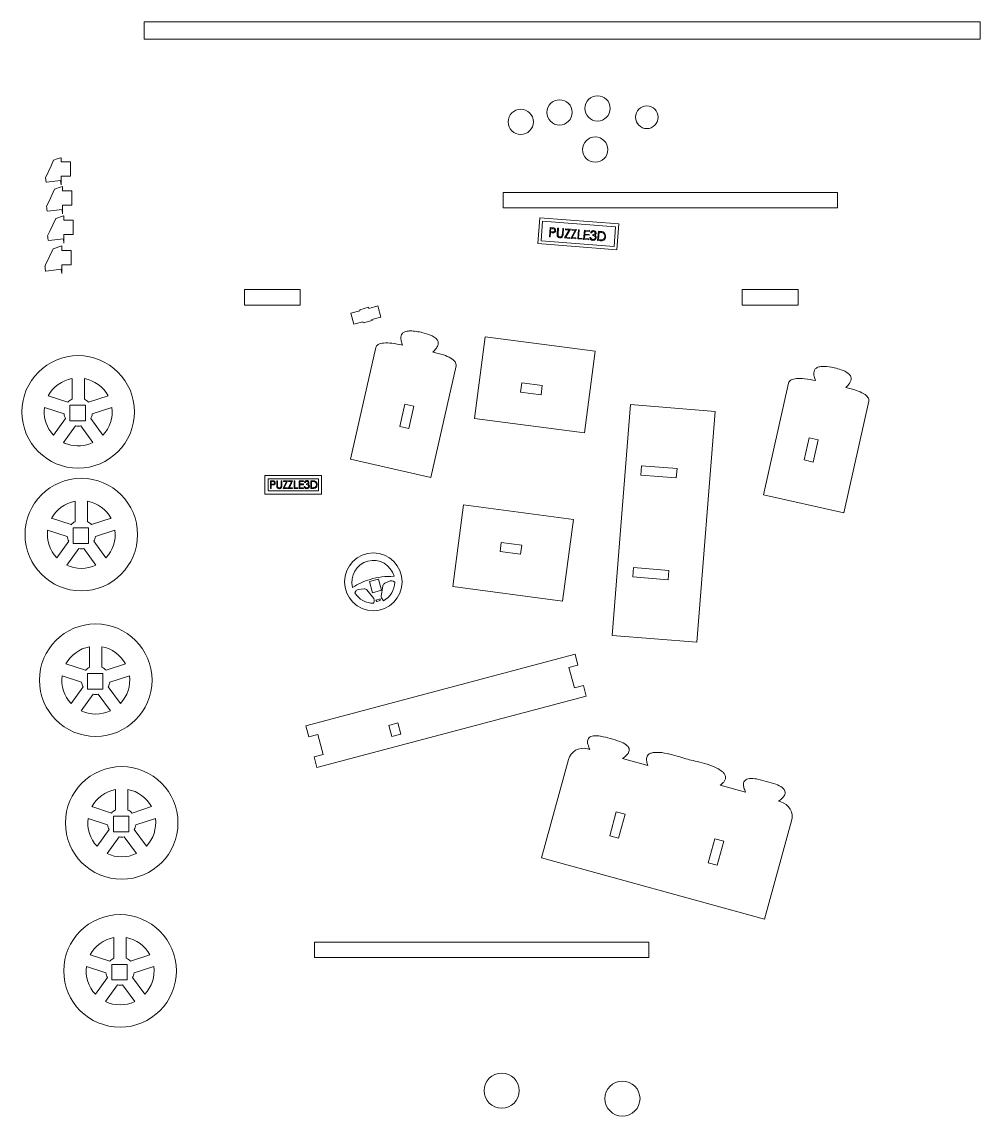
# Model space of a CAD drawing. Header units: millimetres. Extents: x -3396 to 75, y -180 to 2055.
# Drawn here: x -1647.7 to -1338.2, y 1611.8 to 1965.3 of the extents above; entities that cross this region are included whole.
import ezdxf

# ---------------------------------------------------------------- set-up
doc = ezdxf.new("R2010")
doc.units = ezdxf.units.MM

msp = doc.modelspace()

# ---------------------------------------------------------------- linework, layer by layer
at = {"color": 7, "linetype": 'Continuous', "lineweight": 15}
for p, q in [((-1608.17, 1965.32), (-1608.17, 1959.69)), ((-1608.17, 1965.32), (-1338.17, 1965.32)), ((-1338.17, 1965.32), (-1338.17, 1959.69)), ((-1608.17, 1959.69), (-1338.17, 1959.69)), ((-1637.42, 1920.65), (-1638.26, 1918.81)), ((-1636.31, 1921.03), (-1637.42, 1920.65)), ((-1635.07, 1921.4), (-1636.31, 1921.03)), ((-1635, 1921.42), (-1635.07, 1921.4)), ((-1635, 1921.42), (-1635, 1920.13)), ((-1635, 1920.13), (-1632, 1920.13)), ((-1632, 1920.13), (-1632, 1915.44)), ((-1638.26, 1918.81), (-1640.02, 1914.98)), ((-1640.02, 1914.98), (-1639.96, 1914.39)), ((-1639.96, 1914.39), (-1639.94, 1914.22)), ((-1639.94, 1914.22), (-1639.93, 1914.16)), ((-1639.93, 1914.16), (-1639.92, 1914.11)), ((-1639.92, 1914.11), (-1639.86, 1913.58)), ((-1639.86, 1913.58), (-1639.68, 1913.51)), ((-1635.16, 1914.03), (-1639.68, 1913.51)), ((-1635, 1912.69), (-1635.16, 1914.03)), ((-1632, 1915.44), (-1635, 1915.44)), ((-1635, 1915.44), (-1635, 1912.69)), ((-1637.09, 1911.31), (-1638.45, 1908.35)), ((-1635.3, 1911.91), (-1637.09, 1911.31)), ((-1634.54, 1912.14), (-1635.3, 1911.91)), ((-1634.54, 1912.14), (-1634.54, 1910.79)), ((-1634.54, 1910.79), (-1631.54, 1910.79)), ((-1631.54, 1910.79), (-1631.54, 1906.1)), ((-1492.24, 1910.25), (-1384.24, 1910.25)), ((-1492.24, 1910.25), (-1492.24, 1905.25)), ((-1384.24, 1910.25), (-1384.24, 1905.25)), ((-1638.45, 1908.35), (-1639.69, 1905.63)), ((-1639.69, 1905.63), (-1639.65, 1905.22)), ((-1634.54, 1906.1), (-1634.54, 1903.35)), ((-1631.54, 1906.1), (-1634.54, 1906.1)), ((-1639.65, 1905.22), (-1639.63, 1905.1)), ((-1639.63, 1905.1), (-1639.6, 1904.81)), ((-1639.6, 1904.81), (-1639.57, 1904.59)), ((-1639.57, 1904.59), (-1639.53, 1904.24)), ((-1639.53, 1904.24), (-1639.32, 1904.15)), ((-1639.32, 1904.15), (-1634.69, 1904.69)), ((-1636.76, 1901.84), (-1638.63, 1897.75)), ((-1634.29, 1902.66), (-1636.76, 1901.84)), ((-1634.69, 1904.69), (-1634.54, 1903.35)), ((-1634.08, 1902.72), (-1634.29, 1902.66)), ((-1634.08, 1902.72), (-1634.08, 1901.32)), ((-1492.24, 1905.25), (-1384.24, 1905.25)), ((-1480.41, 1902), (-1481.05, 1893.7)), ((-1454.85, 1900.03), (-1480.41, 1902)), ((-1631.08, 1901.32), (-1634.08, 1901.32)), ((-1631.08, 1901.32), (-1631.08, 1896.62)), ((-1479.49, 1900.92), (-1479.98, 1894.62)), ((-1455.93, 1899.11), (-1479.49, 1900.92)), ((-1477.31, 1895.89), (-1477.08, 1898.88)), ((-1477.08, 1898.88), (-1476.49, 1898.84)), ((-1476.83, 1898.55), (-1476.91, 1897.56)), ((-1476.29, 1898.51), (-1476.83, 1898.55)), ((-1474.76, 1896.89), (-1474.62, 1898.69)), ((-1474.62, 1898.69), (-1474.36, 1898.67)), ((-1474.36, 1898.67), (-1474.49, 1896.88)), ((-1473.11, 1896.77), (-1472.98, 1898.57)), ((-1472.98, 1898.57), (-1472.71, 1898.55)), ((-1472.71, 1898.55), (-1472.85, 1896.74)), ((-1472.08, 1898.19), (-1472.06, 1898.5)), ((-1472.06, 1898.5), (-1470.48, 1898.38)), ((-1470.48, 1898.38), (-1471.94, 1895.79)), ((-1470.08, 1898.04), (-1470.06, 1898.34)), ((-1470.06, 1898.34), (-1468.49, 1898.22)), ((-1456.41, 1892.81), (-1455.93, 1899.11)), ((-1455.49, 1891.73), (-1454.85, 1900.03)), ((-1638.63, 1897.75), (-1639.36, 1896.16)), ((-1639.36, 1896.16), (-1639.33, 1895.91)), ((-1639.33, 1895.91), (-1639.33, 1895.84)), ((-1639.33, 1895.84), (-1639.27, 1895.34)), ((-1639.27, 1895.34), (-1639.22, 1894.94)), ((-1639.22, 1894.94), (-1639.2, 1894.76)), ((-1639.2, 1894.76), (-1638.96, 1894.67)), ((-1638.96, 1894.67), (-1634.23, 1895.21)), ((-1634.23, 1895.21), (-1634.08, 1893.87)), ((-1631.08, 1896.62), (-1634.08, 1896.62)), ((-1634.08, 1896.62), (-1634.08, 1893.87)), ((-1477.04, 1895.87), (-1477.31, 1895.89)), ((-1476.93, 1897.25), (-1477.04, 1895.87)), ((-1476.72, 1897.23), (-1476.93, 1897.25)), ((-1476.91, 1897.56), (-1476.39, 1897.51)), ((-1472.4, 1895.51), (-1470.94, 1898.1)), ((-1470.75, 1895.39), (-1472.4, 1895.51)), ((-1470.94, 1898.1), (-1472.08, 1898.19)), ((-1471.94, 1895.79), (-1470.73, 1895.69)), ((-1470.73, 1895.69), (-1470.75, 1895.39)), ((-1470.41, 1895.36), (-1468.95, 1897.95)), ((-1468.76, 1895.23), (-1470.41, 1895.36)), ((-1468.95, 1897.95), (-1470.08, 1898.04)), ((-1468.49, 1898.22), (-1469.95, 1895.63)), ((-1469.95, 1895.63), (-1468.73, 1895.54)), ((-1468.73, 1895.54), (-1468.76, 1895.23)), ((-1468.14, 1895.19), (-1467.91, 1898.18)), ((-1466.72, 1895.08), (-1468.14, 1895.19)), ((-1467.91, 1898.18), (-1467.65, 1898.16)), ((-1467.65, 1898.16), (-1467.85, 1895.47)), ((-1467.85, 1895.47), (-1466.7, 1895.39)), ((-1466.7, 1895.39), (-1466.72, 1895.08)), ((-1466.23, 1895.04), (-1466, 1898.03)), ((-1464.54, 1894.91), (-1466.23, 1895.04)), ((-1466, 1898.03), (-1464.31, 1897.9)), ((-1465.85, 1896.48), (-1465.93, 1895.33)), ((-1465.93, 1895.33), (-1464.51, 1895.22)), ((-1464.43, 1896.37), (-1465.85, 1896.48)), ((-1465.75, 1897.7), (-1465.82, 1896.78)), ((-1465.82, 1896.78), (-1464.4, 1896.68)), ((-1464.33, 1897.6), (-1465.75, 1897.7)), ((-1464.51, 1895.22), (-1464.54, 1894.91)), ((-1464.4, 1896.68), (-1464.43, 1896.37)), ((-1464.31, 1897.9), (-1464.33, 1897.6)), ((-1464.21, 1895.7), (-1463.94, 1895.68)), ((-1463.71, 1897.16), (-1463.98, 1897.18)), ((-1463.31, 1896.32), (-1463.29, 1896.63)), ((-1461.7, 1894.69), (-1461.47, 1897.69)), ((-1461.47, 1897.69), (-1460.87, 1897.64)), ((-1461.23, 1897.36), (-1461.41, 1894.98)), ((-1461.41, 1894.98), (-1461.07, 1894.95)), ((-1461.02, 1897.34), (-1461.23, 1897.36)), ((-1637.62, 1892.03), (-1640.01, 1886.82)), ((-1634.81, 1892.97), (-1637.62, 1892.03)), ((-1634.81, 1891.51), (-1634.81, 1892.97)), ((-1631.81, 1891.51), (-1634.81, 1891.51)), ((-1631.81, 1891.51), (-1631.81, 1886.82)), ((-1481.05, 1893.7), (-1455.49, 1891.73)), ((-1479.98, 1894.62), (-1456.41, 1892.81)), ((-1460.77, 1894.62), (-1461.7, 1894.69)), ((-1640.01, 1886.82), (-1640.23, 1886.35)), ((-1640.23, 1886.35), (-1640.22, 1886.28)), ((-1640.22, 1886.28), (-1640.21, 1886.26)), ((-1640.21, 1886.26), (-1640.19, 1886.08)), ((-1640.19, 1886.08), (-1640.13, 1885.53)), ((-1640.13, 1885.53), (-1640.07, 1884.98)), ((-1640.07, 1884.98), (-1640.07, 1884.96)), ((-1640.07, 1884.96), (-1640.07, 1884.95)), ((-1640.07, 1884.95), (-1640.03, 1884.94)), ((-1640.03, 1884.94), (-1640.02, 1884.93)), ((-1640.02, 1884.93), (-1640, 1884.9)), ((-1640, 1884.9), (-1639.95, 1884.83)), ((-1634.96, 1885.4), (-1639.95, 1884.83)), ((-1634.81, 1884.06), (-1634.96, 1885.4)), ((-1631.81, 1886.82), (-1634.81, 1886.82)), ((-1634.81, 1884.06), (-1634.81, 1886.82)), ((-1575.78, 1878.84), (-1557.78, 1878.84)), ((-1575.78, 1878.84), (-1575.78, 1873.84)), ((-1557.78, 1878.84), (-1557.78, 1873.84)), ((-1396.98, 1878.84), (-1414.98, 1878.84)), ((-1414.98, 1873.84), (-1414.98, 1878.84)), ((-1396.98, 1873.84), (-1396.98, 1878.84)), ((-1575.78, 1873.84), (-1557.78, 1873.84)), ((-1535.58, 1872.77), (-1532.68, 1873.54)), ((-1532.68, 1873.54), (-1531.72, 1869.95)), ((-1396.98, 1873.84), (-1414.98, 1873.84)), ((-1541.38, 1871.23), (-1538.48, 1872)), ((-1541.38, 1871.23), (-1540.42, 1867.64)), ((-1535.67, 1873.11), (-1538.57, 1872.34)), ((-1538.57, 1872.34), (-1538.48, 1872)), ((-1535.67, 1873.11), (-1535.58, 1872.77)), ((-1540.42, 1867.64), (-1537.52, 1868.41)), ((-1537.52, 1868.41), (-1537.44, 1868.11)), ((-1534.54, 1868.88), (-1537.44, 1868.11)), ((-1534.62, 1869.18), (-1531.72, 1869.95)), ((-1534.62, 1869.18), (-1534.54, 1868.88)), ((-1518.54, 1865), (-1518.73, 1865.04)), ((-1501.52, 1837.23), (-1498.05, 1863.63)), ((-1462.53, 1858.96), (-1498.05, 1863.63)), ((-1533.4, 1860.08), (-1541.55, 1824.03)), ((-1466, 1832.56), (-1462.53, 1858.96)), ((-1507.42, 1854.22), (-1515.57, 1818.16)), ((-1385.36, 1853.58), (-1385.18, 1853.54)), ((-1631.49, 1843.47), (-1631.49, 1850.11)), ((-1627.5, 1850.12), (-1627.5, 1850.11)), ((-1627.5, 1850.11), (-1627.5, 1850.11)), ((-1627.5, 1843.47), (-1627.5, 1850.11)), ((-1486.6, 1845.75), (-1486.21, 1848.72)), ((-1479.97, 1844.88), (-1486.6, 1845.75)), ((-1486.21, 1848.72), (-1479.58, 1847.85)), ((-1479.58, 1847.85), (-1479.97, 1844.88)), ((-1400.04, 1848.63), (-1408.18, 1812.57)), ((-1632.82, 1842.51), (-1639.14, 1844.56)), ((-1626.17, 1842.51), (-1619.85, 1844.56)), ((-1619.85, 1844.56), (-1619.85, 1844.56)), ((-1619.85, 1844.56), (-1619.85, 1844.56)), ((-1525.58, 1834.63), (-1523.96, 1841.81)), ((-1523.96, 1841.81), (-1521.03, 1841.15)), ((-1374.06, 1842.76), (-1382.21, 1806.7)), ((-1634.06, 1838.71), (-1640.37, 1840.76)), ((-1634.06, 1838.71), (-1634.06, 1838.71)), ((-1634.06, 1838.71), (-1634.06, 1838.71)), ((-1627.17, 1841.45), (-1632.17, 1841.45)), ((-1632.17, 1841.45), (-1632.17, 1836.45)), ((-1627.17, 1836.45), (-1627.17, 1841.45)), ((-1624.93, 1838.71), (-1618.62, 1840.76)), ((-1521.03, 1841.15), (-1522.65, 1833.97)), ((-1451.1, 1841.67), (-1457.01, 1767.12)), ((-1423.78, 1839.5), (-1451.1, 1841.67)), ((-1423.78, 1839.5), (-1429.69, 1764.95)), ((-1637.45, 1831.77), (-1633.55, 1837.15)), ((-1630.32, 1834.8), (-1634.22, 1829.42)), ((-1632.17, 1836.45), (-1627.17, 1836.45)), ((-1628.68, 1834.8), (-1628.67, 1834.8)), ((-1624.77, 1829.42), (-1628.67, 1834.8)), ((-1628.67, 1834.8), (-1628.67, 1834.8)), ((-1625.44, 1837.15), (-1621.54, 1831.77)), ((-1466, 1832.56), (-1501.52, 1837.23)), ((-1621.54, 1831.77), (-1621.54, 1831.77)), ((-1621.54, 1831.77), (-1621.54, 1831.77)), ((-1522.65, 1833.97), (-1525.58, 1834.63)), ((-1393.37, 1830.98), (-1394.99, 1823.8)), ((-1390.44, 1830.32), (-1393.37, 1830.98)), ((-1392.07, 1823.14), (-1390.44, 1830.32)), ((-1515.57, 1818.16), (-1541.55, 1824.03)), ((-1447.53, 1821.93), (-1447.77, 1818.94)), ((-1436.05, 1821.02), (-1447.53, 1821.93)), ((-1436.29, 1818.03), (-1436.05, 1821.02)), ((-1394.99, 1823.8), (-1392.07, 1823.14)), ((-1550.91, 1818.74), (-1569.16, 1818.74)), ((-1569.16, 1818.74), (-1569.16, 1812.78)), ((-1568.16, 1817.74), (-1568.16, 1813.78)), ((-1551.91, 1817.74), (-1568.16, 1817.74)), ((-1567.37, 1817.08), (-1567.37, 1814.58)), ((-1566.88, 1817.08), (-1567.37, 1817.08)), ((-1565.32, 1817.08), (-1565.32, 1815.57)), ((-1565.1, 1817.08), (-1565.32, 1817.08)), ((-1565.1, 1815.58), (-1565.1, 1817.08)), ((-1563.72, 1817.08), (-1563.94, 1817.08)), ((-1563.94, 1817.08), (-1563.94, 1815.58)), ((-1563.72, 1815.57), (-1563.72, 1817.08)), ((-1561.89, 1817.08), (-1563.2, 1817.08)), ((-1563.2, 1817.08), (-1563.2, 1816.83)), ((-1562.94, 1814.84), (-1561.89, 1817.08)), ((-1560.22, 1817.08), (-1561.54, 1817.08)), ((-1561.54, 1817.08), (-1561.54, 1816.83)), ((-1561.27, 1814.84), (-1560.22, 1817.08)), ((-1559.74, 1817.08), (-1559.74, 1814.58)), ((-1559.52, 1817.08), (-1559.74, 1817.08)), ((-1559.52, 1814.84), (-1559.52, 1817.08)), ((-1558.14, 1817.08), (-1558.14, 1814.58)), ((-1556.73, 1817.08), (-1558.14, 1817.08)), ((-1556.73, 1816.83), (-1556.73, 1817.08)), ((-1553.85, 1817.08), (-1554.36, 1817.08)), ((-1554.36, 1817.08), (-1554.36, 1814.58)), ((-1551.91, 1813.78), (-1551.91, 1817.74)), ((-1550.91, 1812.78), (-1550.91, 1818.74)), ((-1447.77, 1818.94), (-1436.29, 1818.03)), ((-1568.16, 1813.78), (-1551.91, 1813.78)), ((-1567.37, 1814.58), (-1567.15, 1814.58)), ((-1567.15, 1816.83), (-1566.69, 1816.83)), ((-1567.15, 1815.99), (-1567.15, 1816.83)), ((-1566.71, 1815.99), (-1567.15, 1815.99)), ((-1567.15, 1814.58), (-1567.15, 1815.74)), ((-1567.15, 1815.74), (-1566.97, 1815.74)), ((-1562.25, 1816.83), (-1563.3, 1814.58)), ((-1563.3, 1814.58), (-1561.92, 1814.58)), ((-1563.2, 1816.83), (-1562.25, 1816.83)), ((-1561.92, 1814.84), (-1562.94, 1814.84)), ((-1561.92, 1814.58), (-1561.92, 1814.84)), ((-1560.59, 1816.83), (-1561.63, 1814.58)), ((-1561.63, 1814.58), (-1560.26, 1814.58)), ((-1561.54, 1816.83), (-1560.59, 1816.83)), ((-1560.26, 1814.84), (-1561.27, 1814.84)), ((-1560.26, 1814.58), (-1560.26, 1814.84)), ((-1559.74, 1814.58), (-1558.56, 1814.58)), ((-1558.56, 1814.84), (-1559.52, 1814.84)), ((-1558.56, 1814.58), (-1558.56, 1814.84)), ((-1558.14, 1814.58), (-1556.73, 1814.58)), ((-1557.92, 1816.06), (-1557.92, 1816.83)), ((-1557.92, 1816.83), (-1556.73, 1816.83)), ((-1556.73, 1816.06), (-1557.92, 1816.06)), ((-1557.92, 1814.84), (-1557.92, 1815.8)), ((-1557.92, 1815.8), (-1556.73, 1815.8)), ((-1556.73, 1814.84), (-1557.92, 1814.84)), ((-1556.73, 1815.8), (-1556.73, 1816.06)), ((-1556.73, 1814.58), (-1556.73, 1814.84)), ((-1556.28, 1815.26), (-1556.51, 1815.26)), ((-1556.41, 1816.51), (-1556.19, 1816.51)), ((-1555.8, 1816.09), (-1555.8, 1815.83)), ((-1554.36, 1814.58), (-1553.58, 1814.58)), ((-1554.13, 1816.83), (-1553.96, 1816.83)), ((-1554.13, 1814.84), (-1554.13, 1816.83)), ((-1553.85, 1814.84), (-1554.13, 1814.84)), ((-1630.48, 1803.86), (-1630.48, 1810.5)), ((-1626.49, 1810.5), (-1626.49, 1803.86)), ((-1569.16, 1812.78), (-1550.91, 1812.78)), ((-1408.18, 1812.57), (-1382.21, 1806.7)), ((-1505.05, 1809.28), (-1508.52, 1782.88)), ((-1469.53, 1804.61), (-1505.05, 1809.28)), ((-1638.13, 1804.95), (-1631.81, 1802.9)), ((-1625.16, 1802.9), (-1618.84, 1804.95)), ((-1469.53, 1804.61), (-1473.01, 1778.21)), ((-1633.05, 1799.09), (-1639.36, 1801.15)), ((-1626.16, 1801.84), (-1631.16, 1801.84)), ((-1631.16, 1801.84), (-1631.16, 1796.84)), ((-1626.16, 1796.84), (-1626.16, 1801.84)), ((-1617.61, 1801.15), (-1623.92, 1799.09)), ((-1636.44, 1792.16), (-1632.54, 1797.53)), ((-1631.16, 1796.84), (-1626.16, 1796.84)), ((-1624.43, 1797.53), (-1620.53, 1792.16)), ((-1492.84, 1797.19), (-1493.23, 1794.22)), ((-1486.21, 1796.32), (-1492.84, 1797.19)), ((-1486.6, 1793.35), (-1486.21, 1796.32)), ((-1629.3, 1795.18), (-1633.21, 1789.81)), ((-1623.76, 1789.81), (-1627.66, 1795.18)), ((-1493.23, 1794.22), (-1486.6, 1793.35)), ((-1450.37, 1786.04), (-1450.13, 1789.03)), ((-1450.13, 1789.03), (-1438.66, 1788.13)), ((-1535.37, 1784.5), (-1532.47, 1785.27)), ((-1532.47, 1785.27), (-1531.52, 1781.69)), ((-1438.89, 1785.13), (-1450.37, 1786.04)), ((-1438.66, 1788.13), (-1438.89, 1785.13)), ((-1539.05, 1781.94), (-1537.13, 1782.18)), ((-1536.22, 1781.8), (-1534.05, 1779.03)), ((-1534.42, 1780.92), (-1535.37, 1784.5)), ((-1531.52, 1781.69), (-1534.42, 1780.92)), ((-1531.58, 1779.69), (-1531.07, 1783.17)), ((-1530.47, 1783.95), (-1528.68, 1784.7)), ((-1527.79, 1784.65), (-1527.23, 1784.32)), ((-1473.01, 1778.21), (-1508.52, 1782.88)), ((-1540.12, 1780.9), (-1539.8, 1781.45)), ((-1533.85, 1778.24), (-1533.98, 1777.5)), ((-1533.31, 1778.53), (-1531.96, 1778.89)), ((-1533.04, 1778.09), (-1533.31, 1778.53)), ((-1531.98, 1778.37), (-1533.04, 1778.09)), ((-1531.96, 1778.89), (-1531.98, 1778.37)), ((-1530.87, 1778.33), (-1531.35, 1778.9)), ((-1429.69, 1764.95), (-1457.01, 1767.12)), ((-1625.82, 1756.81), (-1625.82, 1763.45)), ((-1621.82, 1763.45), (-1621.82, 1756.81)), ((-1469.01, 1761.09), (-1555.99, 1737.95)), ((-1469.01, 1761.09), (-1468.06, 1757.51)), ((-1633.46, 1757.9), (-1627.14, 1755.85)), ((-1620.49, 1755.85), (-1614.17, 1757.9)), ((-1468.06, 1757.51), (-1470.96, 1756.74)), ((-1628.38, 1752.04), (-1634.7, 1754.1)), ((-1621.49, 1754.79), (-1626.49, 1754.79)), ((-1626.49, 1754.79), (-1626.49, 1749.79)), ((-1621.49, 1749.79), (-1621.49, 1754.79)), ((-1612.94, 1754.1), (-1619.25, 1752.05)), ((-1470.96, 1756.74), (-1469.22, 1750.22)), ((-1631.78, 1745.11), (-1627.87, 1750.48)), ((-1619.76, 1750.49), (-1615.86, 1745.11)), ((-1469.22, 1750.22), (-1466.32, 1750.99)), ((-1466.32, 1750.99), (-1465.41, 1747.54)), ((-1624.64, 1748.13), (-1628.54, 1742.76)), ((-1626.49, 1749.79), (-1621.49, 1749.79)), ((-1619.09, 1742.76), (-1623, 1748.13)), ((-1465.41, 1747.54), (-1552.39, 1724.41)), ((-1555.99, 1737.95), (-1555.04, 1734.38)), ((-1529.12, 1738.06), (-1526.22, 1738.83)), ((-1528.17, 1734.47), (-1529.12, 1738.06)), ((-1526.22, 1738.83), (-1525.27, 1735.24)), ((-1555.04, 1734.38), (-1552.14, 1735.15)), ((-1552.14, 1735.15), (-1550.4, 1728.63)), ((-1525.27, 1735.24), (-1528.17, 1734.47)), ((-1550.4, 1728.63), (-1553.3, 1727.86)), ((-1465.02, 1730.49), (-1464.27, 1730.28)), ((-1553.3, 1727.86), (-1552.39, 1724.41)), ((-1479.89, 1695.22), (-1471.17, 1726.99)), ((-1453.67, 1727.37), (-1445.47, 1725.12)), ((-1432.16, 1726.97), (-1432.61, 1727.09)), ((-1413.9, 1716.46), (-1422.1, 1718.71)), ((-1617.43, 1710.71), (-1617.43, 1717.35)), ((-1613.44, 1717.35), (-1613.44, 1710.71)), ((-1625.08, 1711.8), (-1618.76, 1709.75)), ((-1612.11, 1709.75), (-1605.79, 1711.8)), ((-1402.55, 1713.34), (-1403.3, 1713.55)), ((-1620, 1705.94), (-1626.31, 1708)), ((-1613.11, 1708.69), (-1618.11, 1708.69)), ((-1618.11, 1708.69), (-1618.11, 1703.69)), ((-1613.11, 1703.69), (-1613.11, 1708.69)), ((-1604.56, 1708), (-1610.87, 1705.95)), ((-1457.81, 1702.37), (-1455.68, 1710.16)), ((-1455.68, 1710.16), (-1452.78, 1709.36)), ((-1452.78, 1709.36), (-1454.92, 1701.58)), ((-1623.39, 1699.01), (-1619.49, 1704.38)), ((-1611.38, 1704.38), (-1607.48, 1699.01)), ((-1407.77, 1675.43), (-1399.05, 1707.2)), ((-1616.25, 1702.03), (-1620.16, 1696.66)), ((-1618.11, 1703.69), (-1613.11, 1703.69)), ((-1610.71, 1696.66), (-1614.61, 1702.03)), ((-1454.92, 1701.58), (-1457.81, 1702.37)), ((-1423.85, 1701.42), (-1425.99, 1693.64)), ((-1420.96, 1700.63), (-1423.85, 1701.42)), ((-1423.1, 1692.85), (-1420.96, 1700.63)), ((-1479.89, 1695.22), (-1407.77, 1675.43)), ((-1425.99, 1693.64), (-1423.1, 1692.85)), ((-1617.95, 1662.88), (-1617.95, 1669.53)), ((-1613.96, 1669.53), (-1613.96, 1662.89)), ((-1445.18, 1668.06), (-1553.18, 1668.06)), ((-1553.18, 1663.06), (-1553.18, 1668.06)), ((-1445.18, 1663.06), (-1445.18, 1668.06)), ((-1625.6, 1663.97), (-1619.28, 1661.92)), ((-1612.63, 1661.92), (-1606.31, 1663.97)), ((-1445.18, 1663.06), (-1553.18, 1663.06)), ((-1620.52, 1658.12), (-1626.83, 1660.17)), ((-1613.63, 1660.86), (-1618.63, 1660.86)), ((-1618.63, 1660.86), (-1618.63, 1655.86)), ((-1613.63, 1655.86), (-1613.63, 1660.86)), ((-1605.08, 1660.17), (-1611.39, 1658.12)), ((-1623.91, 1651.18), (-1620.01, 1656.56)), ((-1618.63, 1655.86), (-1613.63, 1655.86)), ((-1611.9, 1656.56), (-1608, 1651.18)), ((-1616.77, 1654.21), (-1620.68, 1648.83)), ((-1611.23, 1648.83), (-1615.13, 1654.21))]:
    msp.add_line(p, q, dxfattribs=at)
for centre, radius in [((-1461.74, 1937.38), 4.08), ((-1474.01, 1936.09), 4.08), ((-1445.82, 1934.51), 3.66), ((-1486.55, 1933.01), 4.08), ((-1462.48, 1924.06), 4.08), ((-1629.5, 1839.33), 18.18), ((-1628.49, 1799.71), 18.18), ((-1534.16, 1784.43), 9.32), ((-1623.82, 1752.66), 18.18), ((-1615.44, 1706.56), 18.18), ((-1615.96, 1658.74), 18.18), ((-1492.69, 1620.06), 5.67), ((-1453.69, 1617.5), 5.67)]:
    msp.add_circle(centre, radius, dxfattribs=at)
for centre, radius, start, end in [((-1629.5, 1839.33), 10.97, 100.4949, 151.5051), ((-1629.5, 1839.33), 10.97, 28.4949, 79.5051), ((-1629.5, 1839.33), 4.6, 115.7306, 136.2694), ((-1629.5, 1839.33), 4.6, 43.7306, 64.2694), ((-1629.5, 1839.33), 10.97, 172.4949, 216.0031), ((-1629.5, 1839.33), 4.6, 187.7306, 208.2694), ((-1629.5, 1839.33), 4.6, 331.7306, 352.2694), ((-1629.49, 1839.33), 10.97, 316.4949, 7.5051), ((-1629.5, 1839.33), 4.6, 259.7306, 280.2694), ((-1629.5, 1839.33), 10.97, 215.9969, 223.5051), ((-1629.5, 1839.33), 10.97, 244.4949, 252.005), ((-1629.49, 1839.33), 10.97, 251.995, 295.5051), ((-1628.49, 1799.71), 10.97, 100.4949, 151.5051), ((-1628.48, 1799.71), 10.97, 28.4949, 79.5051), ((-1628.49, 1799.71), 4.6, 115.7306, 136.2694), ((-1628.48, 1799.71), 4.6, 43.7306, 64.2694), ((-1628.48, 1799.71), 10.97, 172.4949, 223.5051), ((-1628.48, 1799.71), 10.97, 316.4949, 7.5051), ((-1628.48, 1799.71), 4.6, 187.7306, 208.2694), ((-1628.48, 1799.71), 4.6, 331.7306, 352.2694), ((-1628.48, 1799.71), 4.6, 259.7306, 280.2694), ((-1628.48, 1799.71), 10.97, 244.4949, 295.5051), ((-1534.16, 1784.43), 6.93, 14.8935, 194.8935), ((-1538.93, 1780.95), 1, 97.0574, 149.8025), ((-1537, 1781.19), 1, 38.065, 97.0574), ((-1530.08, 1783.03), 1, 112.7296, 171.7219), ((-1534.16, 1784.43), 6.93, 298.3427, 359.1192), ((-1528.29, 1783.78), 1, 59.9845, 112.7296), ((-1534.16, 1784.43), 6.93, 210.6677, 271.4443), ((-1534.83, 1778.42), 1, 349.6295, 38.065), ((-1530.59, 1779.55), 1, 171.7219, 220.1574), ((-1623.82, 1752.66), 10.97, 100.4949, 151.5051), ((-1623.82, 1752.67), 10.97, 28.4949, 79.5051), ((-1623.82, 1752.66), 10.97, 172.4949, 223.5051), ((-1623.82, 1752.66), 4.6, 115.7306, 136.2694), ((-1623.82, 1752.67), 4.6, 43.7306, 64.2694), ((-1623.82, 1752.67), 10.97, 316.4949, 7.5051), ((-1623.82, 1752.66), 4.6, 187.7306, 208.2694), ((-1623.82, 1752.67), 4.6, 331.7306, 352.2694), ((-1623.82, 1752.66), 4.6, 259.7306, 280.2694), ((-1623.82, 1752.66), 10.97, 244.4949, 295.5051), ((-1466.35, 1725.66), 5, 74.6558, 164.6558), ((-1615.44, 1706.56), 10.97, 100.4949, 151.5051), ((-1615.44, 1706.57), 10.97, 28.4949, 79.5051), ((-1403.87, 1708.52), 5, 344.6558, 74.6558), ((-1615.44, 1706.56), 10.97, 172.4949, 223.5051), ((-1615.44, 1706.56), 4.6, 115.7306, 136.2694), ((-1615.44, 1706.57), 4.6, 43.7306, 64.2694), ((-1615.43, 1706.57), 10.97, 316.4949, 7.5051), ((-1615.44, 1706.56), 4.6, 187.7306, 208.2694), ((-1615.43, 1706.57), 4.6, 331.7306, 352.2694), ((-1615.43, 1706.56), 4.6, 259.7306, 280.2694), ((-1615.43, 1706.56), 10.97, 244.4949, 295.5051), ((-1615.96, 1658.74), 10.97, 100.4949, 151.5051), ((-1615.96, 1658.74), 10.97, 28.4949, 79.5051), ((-1615.96, 1658.74), 4.6, 115.7306, 136.2694), ((-1615.96, 1658.74), 4.6, 43.7306, 64.2694), ((-1615.96, 1658.74), 10.97, 172.4949, 223.5051), ((-1615.96, 1658.74), 4.6, 187.7306, 208.2694), ((-1615.95, 1658.74), 4.6, 331.7306, 352.2694), ((-1615.95, 1658.74), 10.97, 316.4949, 7.5051), ((-1615.95, 1658.74), 4.6, 259.7306, 280.2694), ((-1615.95, 1658.74), 10.97, 244.4949, 295.5051)]:
    msp.add_arc(centre, radius, start, end, dxfattribs=at)
for points, knots in [([(-1476.49, 1898.84), (-1476.36, 1898.83), (-1476.14, 1898.81), (-1475.91, 1898.76), (-1475.81, 1898.74)], [0, 0, 0, 0, 0.5603103, 1, 1, 1, 1]), ([(-1475.57, 1897.96), (-1475.58, 1898.04), (-1475.59, 1898.17), (-1475.69, 1898.32), (-1475.89, 1898.49), (-1476.11, 1898.5), (-1476.29, 1898.51)], [0, 0, 0, 0, 0.24905, 0.37478, 0.500485, 1, 1, 1, 1]), ([(-1475.81, 1898.74), (-1475.73, 1898.7), (-1475.55, 1898.62), (-1475.38, 1898.4), (-1475.3, 1898.17), (-1475.3, 1898.01), (-1475.3, 1897.94)], [0, 0, 0, 0, 0.279722, 0.559352, 0.779492, 1, 1, 1, 1]), ([(-1475.96, 1897.22), (-1476.1, 1897.22), (-1476.35, 1897.21), (-1476.61, 1897.22), (-1476.72, 1897.23)], [0, 0, 0, 0, 0.559694, 1, 1, 1, 1]), ([(-1476.39, 1897.51), (-1476.21, 1897.5), (-1475.98, 1897.48), (-1475.74, 1897.61), (-1475.62, 1897.74), (-1475.59, 1897.87), (-1475.57, 1897.96)], [0, 0, 0, 0, 0.499715, 0.625314, 0.751017, 1, 1, 1, 1]), ([(-1475.3, 1897.94), (-1475.31, 1897.84), (-1475.34, 1897.64), (-1475.51, 1897.42), (-1475.73, 1897.28), (-1475.88, 1897.24), (-1475.96, 1897.22)], [0, 0, 0, 0, 0.28009, 0.5593, 0.779454, 1, 1, 1, 1]), ([(-1474.76, 1896.25), (-1474.77, 1896.37), (-1474.79, 1896.58), (-1474.77, 1896.79), (-1474.76, 1896.89)], [0, 0, 0, 0, 0.5595, 1, 1, 1, 1]), ([(-1473.87, 1895.55), (-1473.99, 1895.57), (-1474.21, 1895.6), (-1474.48, 1895.77), (-1474.68, 1895.99), (-1474.73, 1896.17), (-1474.76, 1896.25)], [0, 0, 0, 0, 0.280214, 0.55992, 0.779949, 1, 1, 1, 1]), ([(-1474.49, 1896.88), (-1474.5, 1896.81), (-1474.51, 1896.67), (-1474.51, 1896.54), (-1474.51, 1896.48)], [0, 0, 0, 0, 0.560119, 1, 1, 1, 1]), ([(-1474.51, 1896.48), (-1474.5, 1896.39), (-1474.48, 1896.2), (-1474.24, 1895.95), (-1474.01, 1895.89), (-1473.86, 1895.86)], [0, 0, 0, 0, 0.280915, 0.560788, 1, 1, 1, 1]), ([(-1472.85, 1896.74), (-1472.86, 1896.57), (-1472.89, 1896.24), (-1473.11, 1895.81), (-1473.48, 1895.56), (-1473.74, 1895.55), (-1473.87, 1895.55)], [0, 0, 0, 0, 0.281674, 0.560144, 0.780069, 1, 1, 1, 1]), ([(-1473.86, 1895.86), (-1473.78, 1895.86), (-1473.61, 1895.87), (-1473.4, 1895.98), (-1473.26, 1896.13), (-1473.2, 1896.25), (-1473.18, 1896.31)], [0, 0, 0, 0, 0.279741, 0.559373, 0.779544, 1, 1, 1, 1]), ([(-1473.18, 1896.31), (-1473.16, 1896.4), (-1473.13, 1896.55), (-1473.12, 1896.71), (-1473.11, 1896.77)], [0, 0, 0, 0, 0.559615, 1, 1, 1, 1]), ([(-1463.28, 1894.74), (-1463.41, 1894.76), (-1463.69, 1894.8), (-1463.99, 1895.06), (-1464.16, 1895.38), (-1464.19, 1895.59), (-1464.21, 1895.7)], [0, 0, 0, 0, 0.279867, 0.559006, 0.779276, 1, 1, 1, 1]), ([(-1463.98, 1897.18), (-1463.94, 1897.3), (-1463.85, 1897.52), (-1463.6, 1897.76), (-1463.31, 1897.88), (-1463.12, 1897.88), (-1463.03, 1897.88)], [0, 0, 0, 0, 0.280272, 0.559677, 0.779738, 1, 1, 1, 1]), ([(-1463.94, 1895.68), (-1463.92, 1895.59), (-1463.88, 1895.43), (-1463.78, 1895.3), (-1463.74, 1895.24)], [0, 0, 0, 0, 0.560659, 1, 1, 1, 1]), ([(-1463.74, 1895.24), (-1463.66, 1895.18), (-1463.51, 1895.08), (-1463.33, 1895.05), (-1463.25, 1895.04)], [0, 0, 0, 0, 0.558643, 1, 1, 1, 1]), ([(-1463.05, 1897.57), (-1463.13, 1897.57), (-1463.28, 1897.57), (-1463.54, 1897.44), (-1463.65, 1897.27), (-1463.71, 1897.16)], [0, 0, 0, 0, 0.280611, 0.560381, 1, 1, 1, 1]), ([(-1462.44, 1895.62), (-1462.44, 1895.67), (-1462.44, 1895.78), (-1462.52, 1895.97), (-1462.78, 1896.25), (-1463.1, 1896.29), (-1463.31, 1896.32)], [0, 0, 0, 0, 0.125574, 0.251178, 0.500634, 1, 1, 1, 1]), ([(-1463.29, 1896.63), (-1463.12, 1896.63), (-1462.86, 1896.64), (-1462.6, 1896.79), (-1462.51, 1896.93), (-1462.49, 1897.02), (-1462.48, 1897.06)], [0, 0, 0, 0, 0.499384, 0.748971, 0.874543, 1, 1, 1, 1]), ([(-1462.17, 1895.62), (-1462.2, 1895.48), (-1462.27, 1895.19), (-1462.57, 1894.89), (-1462.93, 1894.74), (-1463.16, 1894.74), (-1463.28, 1894.74)], [0, 0, 0, 0, 0.279346, 0.558792, 0.779281, 1, 1, 1, 1]), ([(-1463.25, 1895.04), (-1463.15, 1895.04), (-1462.94, 1895.04), (-1462.67, 1895.18), (-1462.49, 1895.38), (-1462.46, 1895.54), (-1462.44, 1895.62)], [0, 0, 0, 0, 0.280579, 0.560126, 0.780301, 1, 1, 1, 1]), ([(-1462.48, 1897.06), (-1462.49, 1897.14), (-1462.51, 1897.3), (-1462.73, 1897.51), (-1462.93, 1897.55), (-1463.05, 1897.57)], [0, 0, 0, 0, 0.278878, 0.560023, 1, 1, 1, 1]), ([(-1463.03, 1897.88), (-1462.91, 1897.86), (-1462.67, 1897.81), (-1462.39, 1897.6), (-1462.23, 1897.33), (-1462.22, 1897.13), (-1462.22, 1897.04)], [0, 0, 0, 0, 0.280082, 0.559884, 0.780102, 1, 1, 1, 1]), ([(-1462.22, 1897.04), (-1462.23, 1896.97), (-1462.25, 1896.83), (-1462.37, 1896.61), (-1462.52, 1896.51), (-1462.61, 1896.45)], [0, 0, 0, 0, 0.280503, 0.560794, 1, 1, 1, 1]), ([(-1462.61, 1896.45), (-1462.55, 1896.41), (-1462.43, 1896.33), (-1462.34, 1896.22), (-1462.31, 1896.17)], [0, 0, 0, 0, 0.559843, 1, 1, 1, 1]), ([(-1462.31, 1896.17), (-1462.26, 1896.07), (-1462.17, 1895.9), (-1462.17, 1895.71), (-1462.17, 1895.62)], [0, 0, 0, 0, 0.559471, 1, 1, 1, 1]), ([(-1461.07, 1894.95), (-1460.9, 1894.94), (-1460.62, 1894.92), (-1460.33, 1894.95), (-1460.2, 1894.96)], [0, 0, 0, 0, 0.560435, 1, 1, 1, 1]), ([(-1460.1, 1897.19), (-1460.27, 1897.23), (-1460.57, 1897.31), (-1460.88, 1897.33), (-1461.02, 1897.34)], [0, 0, 0, 0, 0.5595243, 1, 1, 1, 1]), ([(-1460.87, 1897.64), (-1460.69, 1897.62), (-1460.37, 1897.6), (-1460.06, 1897.5), (-1459.93, 1897.46)], [0, 0, 0, 0, 0.5604737, 1, 1, 1, 1]), ([(-1459.13, 1895.96), (-1459.17, 1895.74), (-1459.25, 1895.3), (-1459.68, 1894.79), (-1460.24, 1894.6), (-1460.6, 1894.61), (-1460.77, 1894.62)], [0, 0, 0, 0, 0.280143, 0.55924, 0.778862, 1, 1, 1, 1]), ([(-1460.2, 1894.96), (-1460.08, 1895.01), (-1459.83, 1895.09), (-1459.5, 1895.45), (-1459.44, 1895.78), (-1459.4, 1895.98)], [0, 0, 0, 0, 0.2805033, 0.5609744, 1, 1, 1, 1]), ([(-1459.4, 1895.98), (-1459.4, 1896.13), (-1459.4, 1896.41), (-1459.56, 1896.77), (-1459.8, 1897.05), (-1460, 1897.14), (-1460.1, 1897.19)], [0, 0, 0, 0, 0.280175, 0.559759, 0.779779, 1, 1, 1, 1]), ([(-1459.93, 1897.46), (-1459.78, 1897.37), (-1459.49, 1897.2), (-1459.16, 1896.67), (-1459.14, 1896.23), (-1459.13, 1895.96)], [0, 0, 0, 0, 0.280288, 0.56071, 1, 1, 1, 1]), ([(-1518.73, 1865.04), (-1519.44, 1865.18), (-1520.7, 1865.44), (-1522.36, 1865.53), (-1523.57, 1865.37), (-1524.45, 1865.01), (-1525.09, 1864.33), (-1525.32, 1863.35), (-1525.19, 1862.16), (-1524.89, 1861.34), (-1524.72, 1860.88)], [0, 0, 0, 0, 0.212004, 0.379839, 0.484018, 0.568966, 0.654265, 0.744877, 0.857095, 1, 1, 1, 1]), ([(-1514.92, 1858.67), (-1514.57, 1859.01), (-1513.95, 1859.62), (-1513.32, 1860.63), (-1513.1, 1861.63), (-1513.42, 1862.6), (-1514.27, 1863.43), (-1515.99, 1864.35), (-1517.51, 1864.73), (-1518.54, 1865)], [0, 0, 0, 0, 0.1429962, 0.2552838, 0.3459538, 0.4313062, 0.5422941, 0.6870064, 1, 1, 1, 1]), ([(-1524.72, 1860.88), (-1525.88, 1861.12), (-1527.89, 1861.53), (-1530.29, 1861.67), (-1531.75, 1861.44), (-1532.53, 1861.15), (-1533.13, 1860.7), (-1533.31, 1860.29), (-1533.4, 1860.08)], [0, 0, 0, 0, 0.381276, 0.662047, 0.768333, 0.855654, 0.929822, 1, 1, 1, 1]), ([(-1507.42, 1854.22), (-1507.42, 1854.44), (-1507.41, 1854.89), (-1507.75, 1855.55), (-1508.33, 1856.15), (-1509.55, 1856.98), (-1511.78, 1857.89), (-1513.77, 1858.38), (-1514.92, 1858.67)], [0, 0, 0, 0, 0.070179, 0.144345, 0.2316651, 0.3379527, 0.618724, 1, 1, 1, 1]), ([(-1391.36, 1849.43), (-1391.53, 1849.89), (-1391.82, 1850.7), (-1391.96, 1851.89), (-1391.73, 1852.88), (-1391.03, 1853.62), (-1389.9, 1854), (-1387.95, 1854.09), (-1386.41, 1853.79), (-1385.36, 1853.58)], [0, 0, 0, 0, 0.142995, 0.255283, 0.345952, 0.431305, 0.542293, 0.687006, 1, 1, 1, 1]), ([(-1385.18, 1853.54), (-1384.48, 1853.37), (-1383.22, 1853.05), (-1381.69, 1852.42), (-1380.67, 1851.75), (-1380.02, 1851.05), (-1379.74, 1850.17), (-1379.95, 1849.18), (-1380.59, 1848.17), (-1381.21, 1847.55), (-1381.55, 1847.21)], [0, 0, 0, 0, 0.212003, 0.379841, 0.484018, 0.568965, 0.654264, 0.744876, 0.857095, 1, 1, 1, 1]), ([(-1400.04, 1848.63), (-1399.95, 1848.83), (-1399.76, 1849.24), (-1399.17, 1849.69), (-1398.39, 1849.99), (-1396.93, 1850.21), (-1394.53, 1850.07), (-1392.52, 1849.66), (-1391.36, 1849.43)], [0, 0, 0, 0, 0.070179, 0.144347, 0.231665, 0.337955, 0.618725, 1, 1, 1, 1]), ([(-1381.55, 1847.21), (-1380.41, 1846.93), (-1378.41, 1846.43), (-1376.19, 1845.53), (-1374.97, 1844.7), (-1374.39, 1844.09), (-1374.04, 1843.43), (-1374.06, 1842.98), (-1374.06, 1842.76)], [0, 0, 0, 0, 0.381276, 0.662047, 0.768335, 0.855655, 0.929821, 1, 1, 1, 1]), ([(-1566.31, 1817.04), (-1566.36, 1817.05), (-1566.45, 1817.07), (-1566.64, 1817.08), (-1566.79, 1817.08), (-1566.88, 1817.08)], [0, 0, 0, 0, 0.251008, 0.501435, 1, 1, 1, 1]), ([(-1565.83, 1816.41), (-1565.84, 1816.5), (-1565.85, 1816.66), (-1565.98, 1816.86), (-1566.13, 1816.99), (-1566.26, 1817.03), (-1566.31, 1817.04)], [0, 0, 0, 0, 0.3180001, 0.5563585, 0.7943706, 1, 1, 1, 1]), ([(-1555.67, 1817.15), (-1555.75, 1817.14), (-1555.93, 1817.12), (-1556.15, 1816.99), (-1556.33, 1816.78), (-1556.38, 1816.6), (-1556.41, 1816.51)], [0, 0, 0, 0, 0.244431, 0.490702, 0.715854, 1, 1, 1, 1]), ([(-1554.94, 1816.5), (-1554.95, 1816.6), (-1554.98, 1816.8), (-1555.19, 1817.01), (-1555.43, 1817.13), (-1555.59, 1817.14), (-1555.67, 1817.15)], [0, 0, 0, 0, 0.278999, 0.558525, 0.779266, 1, 1, 1, 1]), ([(-1553.06, 1816.99), (-1553.12, 1817.01), (-1553.25, 1817.05), (-1553.52, 1817.08), (-1553.72, 1817.08), (-1553.85, 1817.08)], [0, 0, 0, 0, 0.250995, 0.501659, 1, 1, 1, 1]), ([(-1552.31, 1815.8), (-1552.33, 1816), (-1552.36, 1816.33), (-1552.6, 1816.72), (-1552.85, 1816.91), (-1553.01, 1816.97), (-1553.06, 1816.99)], [0, 0, 0, 0, 0.3914304, 0.6463462, 0.9020316, 1, 1, 1, 1]), ([(-1566.97, 1815.74), (-1566.91, 1815.74), (-1566.81, 1815.74), (-1566.6, 1815.74), (-1566.44, 1815.76), (-1566.33, 1815.78)], [0, 0, 0, 0, 0.250333, 0.500661, 1, 1, 1, 1]), ([(-1566.06, 1816.41), (-1566.06, 1816.36), (-1566.07, 1816.26), (-1566.15, 1816.13), (-1566.27, 1816.05), (-1566.45, 1815.99), (-1566.6, 1815.99), (-1566.71, 1815.99)], [0, 0, 0, 0, 0.16883, 0.339122, 0.494754, 0.643757, 1, 1, 1, 1]), ([(-1566.69, 1816.83), (-1566.62, 1816.82), (-1566.48, 1816.82), (-1566.3, 1816.79), (-1566.18, 1816.71), (-1566.1, 1816.6), (-1566.06, 1816.49), (-1566.06, 1816.43), (-1566.06, 1816.41)], [0, 0, 0, 0, 0.260894, 0.472542, 0.623085, 0.773167, 0.93935, 1, 1, 1, 1]), ([(-1566.33, 1815.78), (-1566.25, 1815.8), (-1566.11, 1815.85), (-1565.95, 1816), (-1565.86, 1816.18), (-1565.83, 1816.32), (-1565.83, 1816.4), (-1565.83, 1816.41)], [0, 0, 0, 0, 0.286991, 0.512407, 0.738275, 0.959157, 1, 1, 1, 1]), ([(-1565.32, 1815.57), (-1565.32, 1815.53), (-1565.32, 1815.44), (-1565.31, 1815.26), (-1565.29, 1815.13), (-1565.28, 1815.05)], [0, 0, 0, 0, 0.250579, 0.501172, 1, 1, 1, 1]), ([(-1565.28, 1815.05), (-1565.24, 1814.96), (-1565.16, 1814.78), (-1564.89, 1814.56), (-1564.64, 1814.54), (-1564.49, 1814.52)], [0, 0, 0, 0, 0.280395, 0.560999, 1, 1, 1, 1]), ([(-1565.09, 1815.25), (-1565.09, 1815.31), (-1565.1, 1815.42), (-1565.1, 1815.54), (-1565.1, 1815.58)], [0, 0, 0, 0, 0.559872, 1, 1, 1, 1]), ([(-1564.51, 1814.77), (-1564.59, 1814.78), (-1564.74, 1814.8), (-1564.93, 1814.91), (-1565.05, 1815.07), (-1565.07, 1815.19), (-1565.09, 1815.25)], [0, 0, 0, 0, 0.2901574, 0.5811826, 0.7650484, 1, 1, 1, 1]), ([(-1563.97, 1815.2), (-1563.99, 1815.13), (-1564.04, 1815.01), (-1564.17, 1814.87), (-1564.33, 1814.79), (-1564.45, 1814.78), (-1564.51, 1814.77)], [0, 0, 0, 0, 0.286099, 0.52535, 0.764135, 1, 1, 1, 1]), ([(-1564.49, 1814.52), (-1564.4, 1814.53), (-1564.21, 1814.54), (-1563.98, 1814.7), (-1563.73, 1815.03), (-1563.72, 1815.35), (-1563.72, 1815.57)], [0, 0, 0, 0, 0.186952, 0.373693, 0.560522, 1, 1, 1, 1]), ([(-1563.94, 1815.58), (-1563.94, 1815.51), (-1563.94, 1815.38), (-1563.96, 1815.25), (-1563.97, 1815.2)], [0, 0, 0, 0, 0.560319, 1, 1, 1, 1]), ([(-1556.51, 1815.26), (-1556.48, 1815.14), (-1556.42, 1814.92), (-1556.21, 1814.67), (-1555.94, 1814.54), (-1555.76, 1814.52), (-1555.67, 1814.52)], [0, 0, 0, 0, 0.280399, 0.559549, 0.779592, 1, 1, 1, 1]), ([(-1556.09, 1814.91), (-1556.14, 1814.97), (-1556.22, 1815.07), (-1556.26, 1815.2), (-1556.28, 1815.26)], [0, 0, 0, 0, 0.5585099, 1, 1, 1, 1]), ([(-1556.19, 1816.51), (-1556.14, 1816.6), (-1556.07, 1816.74), (-1555.89, 1816.86), (-1555.76, 1816.89), (-1555.69, 1816.89), (-1555.66, 1816.89)], [0, 0, 0, 0, 0.437398, 0.669813, 0.901186, 1, 1, 1, 1]), ([(-1555.67, 1814.77), (-1555.75, 1814.78), (-1555.9, 1814.79), (-1556.03, 1814.87), (-1556.09, 1814.91)], [0, 0, 0, 0, 0.560047, 1, 1, 1, 1]), ([(-1555.16, 1816.5), (-1555.16, 1816.46), (-1555.17, 1816.39), (-1555.24, 1816.27), (-1555.45, 1816.12), (-1555.66, 1816.1), (-1555.8, 1816.09)], [0, 0, 0, 0, 0.125454, 0.250986, 0.500593, 1, 1, 1, 1]), ([(-1555.8, 1815.83), (-1555.62, 1815.82), (-1555.35, 1815.81), (-1555.12, 1815.59), (-1555.04, 1815.43), (-1555.04, 1815.35), (-1555.03, 1815.3)], [0, 0, 0, 0, 0.499388, 0.748803, 0.874412, 1, 1, 1, 1]), ([(-1555.67, 1814.52), (-1555.55, 1814.53), (-1555.3, 1814.55), (-1555.01, 1814.76), (-1554.84, 1815.04), (-1554.82, 1815.23), (-1554.81, 1815.33)], [0, 0, 0, 0, 0.280053, 0.559482, 0.779857, 1, 1, 1, 1]), ([(-1555.03, 1815.3), (-1555.04, 1815.25), (-1555.05, 1815.14), (-1555.14, 1814.98), (-1555.29, 1814.86), (-1555.48, 1814.78), (-1555.61, 1814.78), (-1555.67, 1814.77)], [0, 0, 0, 0, 0.1785595, 0.3579212, 0.5803237, 0.8016781, 1, 1, 1, 1]), ([(-1555.66, 1816.89), (-1555.6, 1816.89), (-1555.46, 1816.88), (-1555.3, 1816.78), (-1555.18, 1816.65), (-1555.17, 1816.55), (-1555.16, 1816.5)], [0, 0, 0, 0, 0.280733, 0.560631, 0.780674, 1, 1, 1, 1]), ([(-1555.23, 1815.98), (-1555.13, 1816.06), (-1554.97, 1816.19), (-1554.95, 1816.4), (-1554.94, 1816.5)], [0, 0, 0, 0, 0.559211, 1, 1, 1, 1]), ([(-1554.96, 1815.77), (-1555, 1815.82), (-1555.08, 1815.91), (-1555.18, 1815.96), (-1555.23, 1815.98)], [0, 0, 0, 0, 0.559685, 1, 1, 1, 1]), ([(-1554.81, 1815.33), (-1554.81, 1815.37), (-1554.81, 1815.44), (-1554.85, 1815.6), (-1554.91, 1815.7), (-1554.96, 1815.77)], [0, 0, 0, 0, 0.251409, 0.503294, 1, 1, 1, 1]), ([(-1553.96, 1816.83), (-1553.89, 1816.83), (-1553.76, 1816.82), (-1553.51, 1816.82), (-1553.32, 1816.78), (-1553.19, 1816.76)], [0, 0, 0, 0, 0.2504966, 0.500988, 1, 1, 1, 1]), ([(-1553.13, 1814.9), (-1553.19, 1814.89), (-1553.31, 1814.86), (-1553.55, 1814.84), (-1553.73, 1814.84), (-1553.85, 1814.84)], [0, 0, 0, 0, 0.251233, 0.501788, 1, 1, 1, 1]), ([(-1553.58, 1814.58), (-1553.41, 1814.59), (-1553.14, 1814.6), (-1552.78, 1814.75), (-1552.53, 1815), (-1552.34, 1815.36), (-1552.32, 1815.65), (-1552.31, 1815.8)], [0, 0, 0, 0, 0.250934, 0.410051, 0.569263, 0.77389, 1, 1, 1, 1]), ([(-1553.19, 1816.76), (-1553.09, 1816.72), (-1552.89, 1816.63), (-1552.67, 1816.39), (-1552.55, 1816.1), (-1552.54, 1815.9), (-1552.53, 1815.8)], [0, 0, 0, 0, 0.25971, 0.521338, 0.762912, 1, 1, 1, 1]), ([(-1552.53, 1815.8), (-1552.54, 1815.68), (-1552.56, 1815.45), (-1552.71, 1815.17), (-1552.91, 1814.99), (-1553.07, 1814.93), (-1553.13, 1814.9)], [0, 0, 0, 0, 0.319737, 0.569278, 0.819353, 1, 1, 1, 1]), ([(-1527.46, 1786.21), (-1528.79, 1786.19), (-1531.41, 1786.15), (-1534.98, 1785.34), (-1538.15, 1784.18), (-1539.95, 1783.16), (-1540.86, 1782.65)], [0, 0, 0, 0, 0.282476, 0.559055, 0.77722, 1, 1, 1, 1]), ([(-1464.27, 1730.28), (-1464.47, 1730.76), (-1464.83, 1731.6), (-1465.02, 1732.75), (-1464.87, 1733.59), (-1464.47, 1734.16), (-1463.83, 1734.53), (-1462.57, 1734.79), (-1460.43, 1734.58), (-1458.65, 1734.09), (-1457.61, 1733.8)], [0, 0, 0, 0, 0.139957, 0.245813, 0.308747, 0.365997, 0.42778, 0.502478, 0.707576, 1, 1, 1, 1]), ([(-1457.61, 1733.8), (-1456.56, 1733.51), (-1454.78, 1733.03), (-1452.83, 1732.11), (-1451.88, 1731.25), (-1451.52, 1730.61), (-1451.46, 1729.91), (-1451.77, 1729.11), (-1452.52, 1728.22), (-1453.25, 1727.68), (-1453.67, 1727.37)], [0, 0, 0, 0, 0.292424, 0.497521, 0.572219, 0.634003, 0.691253, 0.754187, 0.860044, 1, 1, 1, 1]), ([(-1445.47, 1725.12), (-1445.62, 1725.53), (-1445.88, 1726.24), (-1445.97, 1727.28), (-1445.76, 1728.11), (-1445.2, 1728.77), (-1444.32, 1729.18), (-1443.18, 1729.35), (-1441.15, 1729.34), (-1438.45, 1728.84), (-1435.36, 1728), (-1433.46, 1727.37), (-1432.61, 1727.09)], [0, 0, 0, 0, 0.076518, 0.135325, 0.182591, 0.22603, 0.283605, 0.351476, 0.430112, 0.644077, 0.8393, 1, 1, 1, 1]), ([(-1422.1, 1718.71), (-1421.76, 1718.98), (-1421.18, 1719.47), (-1420.57, 1720.31), (-1420.33, 1721.14), (-1420.47, 1721.98), (-1421.02, 1722.78), (-1421.91, 1723.52), (-1423.66, 1724.54), (-1426.24, 1725.49), (-1429.33, 1726.34), (-1431.28, 1726.77), (-1432.16, 1726.97)], [0, 0, 0, 0, 0.076517, 0.135325, 0.182591, 0.226031, 0.283606, 0.351476, 0.430114, 0.644077, 0.839302, 1, 1, 1, 1]), ([(-1407.24, 1719.97), (-1408.28, 1720.27), (-1410.06, 1720.76), (-1412.21, 1720.96), (-1413.46, 1720.71), (-1414.1, 1720.34), (-1414.5, 1719.77), (-1414.65, 1718.93), (-1414.46, 1717.78), (-1414.1, 1716.94), (-1413.9, 1716.46)], [0, 0, 0, 0, 0.292427, 0.497522, 0.57222, 0.634003, 0.691255, 0.754188, 0.860044, 1, 1, 1, 1]), ([(-1403.3, 1713.55), (-1402.88, 1713.86), (-1402.15, 1714.4), (-1401.4, 1715.29), (-1401.1, 1716.09), (-1401.15, 1716.79), (-1401.51, 1717.43), (-1402.46, 1718.29), (-1404.41, 1719.21), (-1406.19, 1719.69), (-1407.24, 1719.97)], [0, 0, 0, 0, 0.139958, 0.245812, 0.308745, 0.365996, 0.427778, 0.502477, 0.707575, 1, 1, 1, 1])]:
    msp.add_open_spline(points, degree=3, knots=knots, dxfattribs=at)

doc.saveas('drawing.dxf')
